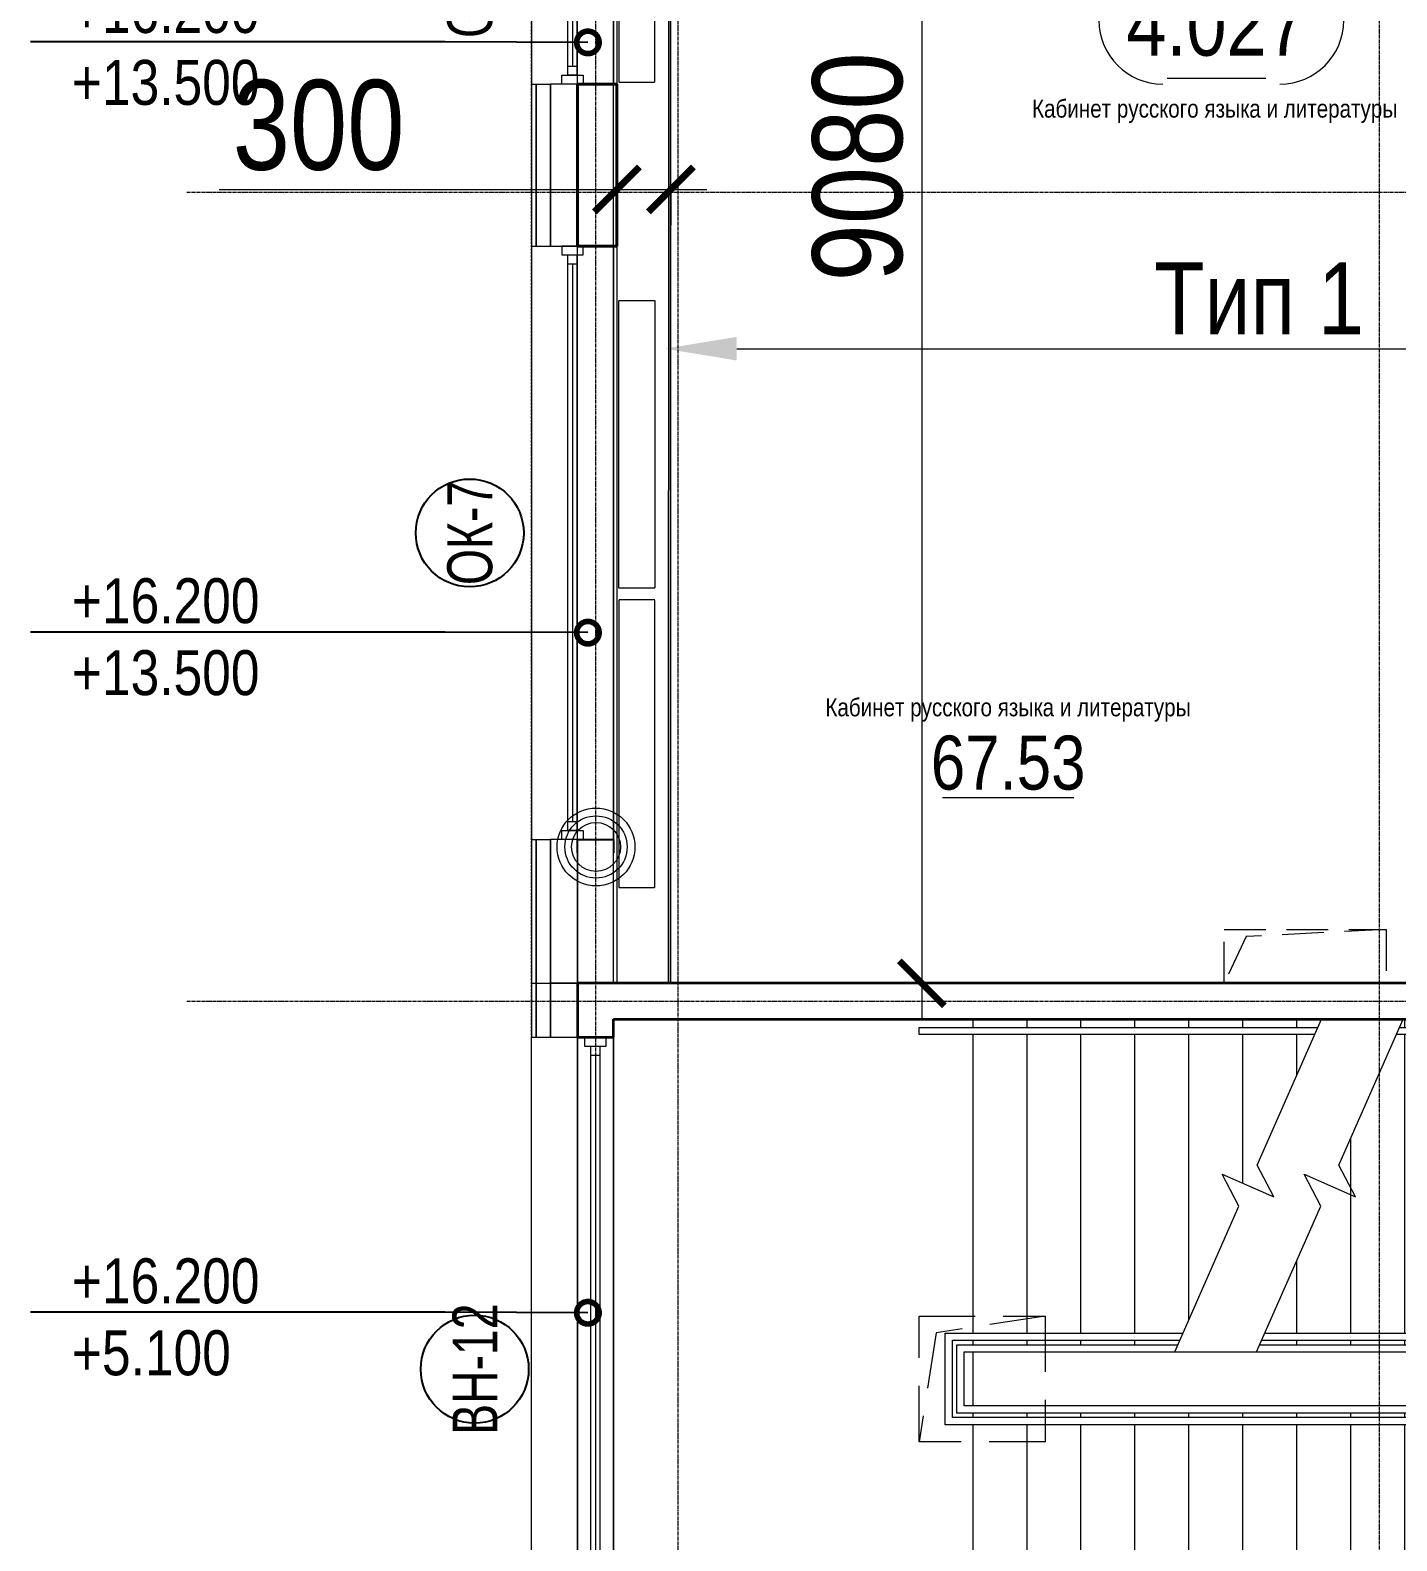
# Model space of a CAD drawing. Header units: millimetres. Extents: x -65509 to 912790, y 446 to 713294.
# Drawn here: x 432058 to 439657, y 562383 to 570783 of the extents above; entities that cross this region are included whole.
import ezdxf
from ezdxf import colors
from ezdxf.entities.mleader import LeaderData, LeaderLine
from ezdxf.enums import TextEntityAlignment as Align
from ezdxf.math import Vec2, Vec3

# ---------------------------------------------------------------- set-up
doc = ezdxf.new("R2010")
doc.units = ezdxf.units.MM
for name, pattern in [('CENTER2', [28.575, 19.05, -3.175, 3.175, -3.175]), ('DASHED', [19.05, 12.7, -6.35]), ('HIDDEN', [9.525, 6.35, -3.175]), ('HIDDEN2', [4.7625, 3.175, -1.5875])]:
    doc.linetypes.add(name, pattern=pattern)
doc.layers.get('Defpoints').update_dxf_attribs({"color": 250})
for name, color, linetype, lineweight in [('A-AREA', 250, 'Continuous', 15), ('A-Wall_Материал_Газоблок_Контур', 250, 'Continuous', 0), ('АР_Area', 250, 'Continuous', 5), ('АР_Колонны', 250, 'Continuous', 30), ('АР_Окна', 250, 'Continuous', 5), ('АР_Окна марка', 250, 'Continuous', 9), ('АР_площадь пом', 250, 'Continuous', 5), ('АР_Проем', 250, 'Continuous', 0), ('АР_Размеры обшивки', 250, 'Continuous', 5), ('АР_Стены ЖБ', 250, 'Continuous', 35), ('АР_Стены ПЕНОблок', 250, 'Continuous', 20), ('АР_Тонкая', 250, 'Continuous', 5), ('АР_Утеплитель', 250, 'Continuous', 0), ('АР_Ф_ЛК', 250, 'Continuous', 5), ('КМ_Фахверки', 250, 'Continuous', 25), ('Марка окна', 250, 'Continuous', 25), ('ОВ_Классы', 250, 'Continuous', 0), ('Размеры зашивки ГКЛ', 250, 'Continuous', 0), ('РД_Оси_100', 250, 'Continuous', 0)]:
    doc.layers.add(name, color=color, linetype=linetype, lineweight=lineweight)
doc.layers.add('АР_Делит', color=250, linetype='Continuous', lineweight=0, plot=False)
doc.layers.add('АР_Отопительные приборы', color=1, linetype='HIDDEN2', lineweight=0, true_color=0xff0000)
doc.layers.add('Зашивка радиаторов тип 1 (фанера и МДФ)', color=7, linetype='Continuous', lineweight=0, true_color=0x000085)
doc.styles.add('Arial_09', font='ARIALN.TTF', dxfattribs={"width": 0.9})
doc.styles.add('Isocpeur3', font='isocpeur.ttf')
doc.styles.add('style1', font='ARIALN.TTF')
doc.dimstyles.new('Dim200_ареал', dxfattribs={"dimscale": 100, "dimtxt": 5, "dimasz": 2.5, "dimexe": 2, "dimexo": 2, "dimgap": 1, "dimtad": 1, "dimzin": 12, "dimdsep": 46, "dimtxsty": 'style1', "dimblk": 'ARCHTICK', "dimcen": 3, "dimdle": 2, "dimclrd": 256, "dimclre": 256, "dimaunit": 1, "dimadec": 0, "dimazin": 3, "dimtfac": 1, "dimtmove": 1, "dimatfit": 3, "dimldrblk": 'OPEN30', "dimfxl": 5, "dimfxlon": 1, "dimtolj": 1, "dimtzin": 0, "dimlwd": 9, "dimlwe": 9, "dimarcsym": 0})

# ---------------------------------------------------------------- blocks, each defined once
blk = doc.blocks.new('ЛК_4000х8500_2эт')
at = {"color": 5}
for points in [[(6300, 3915), (2100, 3915), (2100, 3955), (6600, 3955), (6600, 3915), (6300, 3915)], [(3928.6, 45), (2100, 45), (2100, 85), (3946.2, 85)], [(4401.1, 85), (6600, 85), (6600, 45), (4383.4, 45)]]:
    blk.add_lwpolyline(points, dxfattribs=at)
at = {"layer": 'АР_Делит'}
blk.add_lwpolyline([(-200, 4000), (8300, 4000), (8300, 0), (-200, 0)], close=True, dxfattribs=at)
at = {"layer": 'АР_Ф_ЛК', "color": 5}
for p, q in [((2400, 4000), (2400, 3955)), ((2700, 4000), (2700, 3955)), ((3000, 4000), (3000, 3955)), ((3300, 4000), (3300, 3955)), ((3600, 4000), (3600, 3955)), ((3900, 4000), (3900, 3955)), ((4200, 4000), (4200, 3955)), ((4500, 4000), (4500, 3955)), ((4800, 4000), (4800, 3955)), ((5100, 4000), (5100, 3955)), ((5400, 4000), (5400, 3955)), ((5700, 4000), (5700, 3955)), ((6000, 4000), (6000, 3955)), ((6300, 4000), (6300, 3955)), ((2400, 3915), (2400, 2255)), ((2700, 3915), (2700, 2255)), ((3000, 3915), (3000, 2255)), ((3300, 3915), (3300, 2255)), ((3600, 3915), (3600, 2255)), ((3900, 3915), (3900, 2255)), ((4200, 3915), (4200, 2255)), ((4500, 3915), (4500, 2255)), ((4800, 3915), (4800, 2255)), ((5100, 3915), (5100, 2255)), ((5400, 3915), (5400, 2255)), ((5700, 3915), (5700, 2255)), ((6000, 3915), (6000, 2255)), ((6300, 3915), (6300, 2255)), ((2400, 2215), (2400, 2190)), ((2700, 2215), (2700, 2190)), ((3000, 2215), (3000, 2190)), ((3300, 2215), (3300, 2190)), ((3600, 2215), (3600, 2190)), ((3900, 2215), (3900, 2190)), ((4200, 2215), (4200, 2190)), ((4500, 2215), (4500, 2190)), ((4800, 2215), (4800, 2190)), ((5100, 2215), (5100, 2190)), ((5400, 2215), (5400, 2190)), ((5700, 2215), (5700, 2190)), ((6000, 2215), (6000, 2190)), ((6300, 2215), (6300, 2190)), ((2400, 2150), (2400, 1850)), ((6300, 2150), (6300, 1850)), ((2400, 1810), (2400, 1785)), ((2700, 1810), (2700, 1785)), ((3000, 1810), (3000, 1785)), ((3300, 1810), (3300, 1785)), ((3600, 1810), (3600, 1785)), ((3900, 1810), (3900, 1785)), ((4200, 1810), (4200, 1785)), ((4500, 1810), (4500, 1785)), ((5400, 1810), (5400, 1785)), ((5700, 1810), (5700, 1785)), ((6000, 1810), (6000, 1785)), ((6300, 1810), (6300, 1785)), ((2400, 1745), (2400, 85)), ((2700, 1745), (2700, 85)), ((3000, 1745), (3000, 85)), ((3300, 1745), (3300, 85)), ((3600, 1745), (3600, 85)), ((3900, 1745), (3900, 85)), ((4200, 1745), (4200, 660.7)), ((4500, 1745), (4500, 1341.4)), ((5400, 1745), (5400, 85)), ((5700, 1745), (5700, 85)), ((6000, 1745), (6000, 85)), ((6300, 1745), (6300, 85)), ((5100, 1670.8), (5100, 85)), ((4800, 912.3), (4800, 85)), ((4500, 309.5), (4500, 85)), ((2400, 45), (2400, 0)), ((2700, 45), (2700, 0)), ((3000, 45), (3000, 0)), ((3300, 45), (3300, 0)), ((3600, 45), (3600, 0)), ((3900, 45), (3900, 0)), ((4500, 45), (4500, 0)), ((4800, 45), (4800, 0)), ((5100, 45), (5100, 0)), ((5400, 45), (5400, 0)), ((5700, 45), (5700, 0)), ((6000, 45), (6000, 0)), ((6300, 45), (6300, 0))]:
    blk.add_line(p, q, dxfattribs=at)
at = {"layer": 'АР_Ф_ЛК'}
for points in [[(6300, 3085, 0, 150, 0), (5833.8, 3085, 0, 0, 0), (2400, 3085, 0, 0, 0)], [(2400, 915, 0, 150, 0), (2866.2, 915, 0, 0, 0), (4200, 915, 0, 0, 0)], [(4921.5, 915, 0, 150, 0), (5387.8, 915, 0, 0, 0), (6300, 915, 0, 0, 0)]]:
    blk.add_lwpolyline(points, format="xyseb", dxfattribs=at)
at = {"layer": 'АР_Ф_ЛК', "color": 5}
for points in [[(4677.9, 1745), (2245, 1745), (2245, 2255), (6455, 2255), (6455, 1745), (5132.7, 1745)], [(4695.5, 1785), (2285, 1785), (2285, 2215), (6415, 2215), (6415, 1785), (5150.3, 1785)], [(4706.5, 1810), (2310, 1810), (2310, 2190), (6390, 2190), (6390, 1810), (5161.3, 1810)]]:
    blk.add_lwpolyline(points, dxfattribs=at)
for points in [[(2350, 2150), (6350, 2150), (6350, 1850), (2350, 1850)], [(2400, 2150), (6300, 2150), (6300, 1850), (2400, 1850)]]:
    blk.add_lwpolyline(points, close=True, dxfattribs=at)
at = {"layer": 'АР_Ф_ЛК', "lineweight": 0}
for points in [[(4724.2, 1850), (4366.9, 1039.4), (4459.5, 862), (4173.5, 988), (4266.1, 810.6), (3908.8, 0)], [(5179, 1850), (4821.7, 1039.4), (4914.3, 862), (4628.3, 988), (4720.9, 810.6), (4363.6, 0)]]:
    blk.add_lwpolyline(points, dxfattribs=at)
blk = doc.blocks.new('otv пунктир')
at = {"linetype": 'HIDDEN', "ltscale": 0.07}
blk.add_lwpolyline([(0, 0), (0, 1), (1, 1), (1, 0)], close=True, dxfattribs=at)
blk.add_lwpolyline([(0, 1), (0.1346, 0.1366), (1, 0)], dxfattribs=at)
blk = doc.blocks.new('_DotSmall')
at = {"color": 0, "linetype": 'ByBlock', "const_width": 0.5}
blk.add_lwpolyline([(-0.0625, 0, 1), (0.0625, 0, 1)], format="xyb", close=True, dxfattribs=at)
blk = doc.blocks.new('Ф_пеноблок 200')
at = {"layer": 'АР_Делит', "color": 1}
for radius in [216.3, 173, 136.2]:
    blk.add_circle((103.4, -41.9), radius, dxfattribs=at)
at = {"layer": 'КМ_Фахверки'}
blk.add_lwpolyline([(0, -75), (0, 0), (200, 0), (200, -75)], dxfattribs=at)
blk = doc.blocks.new('СОШ_2200_АР_ОСИ_М100_28.05.24')
at = {"layer": 'АР_Делит', "color": 5, "linetype": 'DASHED'}
blk.add_lwpolyline([(114955, 135155), (114955, -355), (93595.036, -355), (93595.036, 13855), (94145, 13855), (94145, 68320), (66055, 68320), (66055, 13857.73), (83455, 13857.73), (83455, -355), (45245, -355), (45245, 13145), (44695, 13145), (44695, 26755), (45245, 26755), (45245, 68320), (20455, 68320), (20455, 26755), (27955, 26755), (27955, 13145), (-355, 13145), (-355, 100855), (37145, 100855), (37145, 129155)], dxfattribs=at)
at = {"layer": 'РД_Оси_100', "linetype": 'CENTER2'}
for p, q in [((49960, -6155), (49960, 139938.679)), ((43327.994, 63600), (71363.995, 63600)), ((43327.994, 59100), (69455, 59100)), ((43327.994, 59100), (71363.995, 59100))]:
    blk.add_line(p, q, dxfattribs=at)
for points in [[(45530, 139938.679), (45600, 139538.679), (45600, -6163.457)], [(46060, -6163.105), (46060, 139538.679), (46130, 139938.679)]]:
    blk.add_lwpolyline(points, dxfattribs=at)
blk = doc.blocks.new('Bottom_R_1600')
at = {"layer": 'АР_Отопительные приборы'}
blk.add_lwpolyline([(-800, -100), (800, -100), (800, 100), (-800, 100)], close=True, dxfattribs=at)
blk = doc.blocks.new('Bottom_L_1600')
at = {"layer": 'АР_Отопительные приборы'}
blk.add_lwpolyline([(800, -100), (-800, -100), (-800, 100), (800, 100)], close=True, dxfattribs=at)
blk = doc.blocks.new('Bottom_R_1200')
at = {"layer": 'АР_Отопительные приборы'}
blk.add_lwpolyline([(-600, -100), (600, -100), (600, 100), (-600, 100)], close=True, dxfattribs=at)
blk = doc.blocks.new('_ArchTick')
at = {"color": 0, "linetype": 'ByBlock', "const_width": 0.15}
blk.add_lwpolyline([(-0.5, -0.5), (0.5, 0.5)], dxfattribs=at)
blk = doc.blocks.new('*D673')
at = {"layer": 'Defpoints', "color": 0, "lineweight": 25, "transparency": 16777216}
for p in [(435320.9, 570084.3), (435620.9, 570084.3), (435620.9, 569898.3)]:
    blk.add_point(p, dxfattribs=at)
at = {"layer": 'АР_Размеры обшивки', "lineweight": 9, "transparency": 16777216}
for p, q in [((433109.8, 569898.3), (435320.9, 569898.3)), ((435120.9, 569898.3), (435820.9, 569898.3)), ((435320.9, 569898.3), (435320.9, 569698.3)), ((435620.9, 569898.3), (435620.9, 569698.3))]:
    blk.add_line(p, q, dxfattribs=at)
at = {"layer": 'АР_Размеры обшивки', "lineweight": 9, "transparency": 16777216, "xscale": 250, "yscale": 250, "zscale": 250, "rotation": 180}
blk.add_blockref('_ArchTick', (435320.9, 569898.3), dxfattribs=at)
at = {"layer": 'АР_Размеры обшивки', "lineweight": 9, "transparency": 16777216, "xscale": 250, "yscale": 250, "zscale": 250}
blk.add_blockref('_ArchTick', (435620.9, 569898.3), dxfattribs=at)
at = {"layer": 'АР_Размеры обшивки', "color": 0, "transparency": 16777216, "insert": (433661.9, 570253.6), "char_height": 500, "attachment_point": 5, "style": 'style1'}
blk.add_mtext('\\A1;300', dxfattribs=at)
blk = doc.blocks.new('_Open30')
at = {"color": 0, "linetype": 'ByBlock', "lineweight": -2}
for p, q in [((-1, 0.268), (0, 0)), ((0, 0), (-1, -0.268)), ((0, 0), (-1, 0))]:
    blk.add_line(p, q, dxfattribs=at)
blk = doc.blocks.new('*D682')
at = {"layer": 'Defpoints', "color": 0, "lineweight": 25, "transparency": 16777216}
for p in [(436602.9, 574563.3), (436602.9, 565483.3), (437015.9, 565483.3)]:
    blk.add_point(p, dxfattribs=at)
at = {"layer": 'АР_Размеры обшивки', "lineweight": 9, "transparency": 16777216}
for p, q in [((437015.9, 574763.3), (437015.9, 565283.3)), ((436802.9, 574563.3), (437215.9, 574563.3)), ((436802.9, 565483.3), (437215.9, 565483.3))]:
    blk.add_line(p, q, dxfattribs=at)
at = {"layer": 'АР_Размеры обшивки', "lineweight": 9, "transparency": 16777216, "xscale": 250, "yscale": 250, "zscale": 250}
for p, rotation in [((437015.9, 574563.3), 90), ((437015.9, 565483.3), 270)]:
    blk.add_blockref('_ArchTick', p, dxfattribs=dict(at, rotation=rotation))
at = {"layer": 'АР_Размеры обшивки', "color": 0, "transparency": 16777216, "insert": (436660.6, 570023.3), "char_height": 500, "attachment_point": 5, "rotation": 90, "style": 'style1'}
blk.add_mtext('\\A1;9080', dxfattribs=at)
blk = doc.blocks.new('MOK-МаркаПом_овал_ареал')
for p, q in [((-2.986, 3.764), (3.522, 3.764)), ((-2.75, -3), (2.75, -3))]:
    blk.add_line(p, q)
for centre, radius, start, end in [((-2.986, 0.215), 3.55, 90, 270), ((3.522, 0.215), 3.55, 270, 90), ((-7.411, 0), 7.161, 0, 0.00095)]:
    blk.add_arc(centre, radius, start, end)
at = {"color": 0, "style": 'style1'}
blk.add_attdef('АР-ПОМЕЩЕНИЕ:НОМЕР', text='', height=3, dxfattribs=at).set_placement((0.261, 0), align=Align.MIDDLE)
blk = doc.blocks.new('MOK-МаркаПомещения1')
at = {"layer": 'A-AREA', "color": 0}
blk.add_line((-3.651, -1.944), (3.649, -1.944), dxfattribs=at)
at = {"layer": 'A-AREA', "color": 0, "style": 'style1'}
blk.add_attdef('АР-ПОМЕЩЕНИЕ:ПЛОЩАДЬ', text='', height=3, dxfattribs=at).set_placement((0, 0), align=Align.MIDDLE)
at = {"layer": 'Defpoints', "style": 'style1', "flags": 8}
blk.add_attdef('АР-ПОМЕЩЕНИЕ:НАИМЕНОВАНИЕ', text='', height=1, dxfattribs=at).set_placement((0, 2.956), align=Align.MIDDLE)
blk = doc.blocks.new('МОК-Наименование')
at = {"layer": 'Defpoints'}
blk.add_circle((0, 0), 3, dxfattribs=at)
at = {"color": 0, "linetype": 'ByBlock', "lineweight": -2, "style": 'Isocpeur3', "width": 0.8, "flags": 4}
blk.add_attdef('АР-ОКНО:НАИМЕНОВАНИЕ', text='', height=2.5, dxfattribs=at).set_placement((0, 0), align=Align.MIDDLE)

msp = doc.modelspace()

# ---------------------------------------------------------------- linework, layer by layer
at = {"layer": 'A-Wall_Материал_Газоблок_Контур', "linetype": 'Continuous', "lineweight": 0}
for p, q in [((435300.882, 570483.318), (435300.882, 571683.318)), ((435300.882, 566283.318), (435300.882, 569583.318))]:
    msp.add_line(p, q, dxfattribs=at)
at = {"layer": 'АР_Колонны', "linetype": 'HIDDEN2', "lineweight": 25}
for p, q in [((435320.882, 570483.318), (435320.882, 569583.318)), ((435320.882, 569583.318), (435100.882, 569583.318))]:
    msp.add_line(p, q, dxfattribs=at)
at = {"layer": 'АР_Колонны', "linetype": 'Continuous', "lineweight": 35}
for p, q in [((435320.882, 569583.318), (435320.882, 570483.318)), ((435100.882, 569583.318), (435320.882, 569583.318))]:
    msp.add_line(p, q, dxfattribs=at)
at = {"layer": 'АР_Окна', "linetype": 'Continuous', "lineweight": 5}
for p, q in [((435300.882, 571683.318), (435300.882, 570483.318)), ((435300.882, 569583.318), (435300.882, 566283.318)), ((435048.382, 569483.318), (435098.382, 569483.318)), ((435048.382, 566383.318), (435098.382, 566383.318)), ((435300.882, 565183.318), (435300.882, 561383.318)), ((435175.882, 565083.318), (435225.882, 565083.318))]:
    msp.add_line(p, q, dxfattribs=at)
for points in [[(435133.382, 569533.318), (435133.382, 569583.318), (435013.382, 569583.318), (435013.382, 569533.318)], [(435133.382, 566333.318), (435133.382, 566283.318), (435013.382, 566283.318), (435013.382, 566333.318)], [(435260.882, 565133.318), (435260.882, 565183.318), (435140.882, 565183.318), (435140.882, 565133.318)]]:
    msp.add_lwpolyline(points, close=True, dxfattribs=at)
at = {"layer": 'АР_Стены ЖБ', "linetype": 'Continuous', "lineweight": 40}
for p, q in [((435320.882, 569583.318), (435320.882, 570483.318)), ((435100.882, 569583.318), (435320.882, 569583.318))]:
    msp.add_line(p, q, dxfattribs=at)
at = {"layer": 'АР_Стены ЖБ', "linetype": 'Continuous', "lineweight": 35}
for p, q in [((444000.882, 565483.318), (435100.882, 565483.318)), ((435100.882, 565483.318), (435100.882, 565183.318)), ((435300.882, 565283.318), (443800.882, 565283.318)), ((435300.882, 565183.318), (435300.882, 565283.318)), ((435100.882, 565183.318), (435300.882, 565183.318))]:
    msp.add_line(p, q, dxfattribs=at)
at = {"layer": 'АР_Стены ПЕНОблок', "linetype": 'Continuous', "lineweight": 20}
for p, q in [((435300.882, 569583.318), (435300.882, 570483.318)), ((435100.882, 569583.318), (435300.882, 569583.318)), ((435300.882, 566283.318), (435100.882, 566283.318)), ((435100.882, 566283.318), (435100.882, 565483.318)), ((435300.882, 565483.318), (435300.882, 566283.318)), ((435100.882, 565483.318), (435300.882, 565483.318))]:
    msp.add_line(p, q, dxfattribs=at)
at = {"layer": 'АР_Тонкая', "linetype": 'Continuous', "lineweight": 5}
for p, q in [((434845.882, 569583.318), (434950.882, 569583.318)), ((434845.882, 566283.318), (434950.882, 566283.318)), ((434845.882, 566283.318), (434845.882, 565483.318)), ((434870.882, 566283.318), (434870.882, 565483.318)), ((434870.882, 565483.318), (434870.882, 566283.318)), ((434950.882, 565483.318), (434950.882, 566283.318)), ((434845.882, 565483.318), (434950.882, 565483.318)), ((434845.882, 565483.318), (434950.882, 565483.318)), ((434845.882, 565483.318), (434845.882, 565183.318)), ((434870.882, 565483.318), (434870.882, 565183.318)), ((434870.882, 565183.318), (434870.882, 565483.318)), ((434950.882, 565183.318), (434950.882, 565483.318)), ((434845.882, 565183.318), (434950.882, 565183.318))]:
    msp.add_line(p, q, dxfattribs=at)
at = {"layer": 'АР_Утеплитель', "linetype": 'Continuous', "lineweight": 0}
for p, q in [((434950.882, 569583.318), (435100.882, 569583.318)), ((435100.882, 566283.318), (434950.882, 566283.318)), ((434950.882, 566283.318), (434950.882, 565483.318)), ((435100.882, 565483.318), (435100.882, 566283.318)), ((434950.882, 565483.318), (435100.882, 565483.318)), ((435100.882, 565483.318), (434950.882, 565483.318)), ((434950.882, 565483.318), (434950.882, 565183.318)), ((435100.882, 565183.318), (435100.882, 565483.318)), ((434950.882, 565183.318), (435100.882, 565183.318))]:
    msp.add_line(p, q, dxfattribs=at)
at = {"layer": 'Зашивка радиаторов тип 1 (фанера и МДФ)', "linetype": 'Continuous', "lineweight": 0}
for p, q in [((435320.882, 574558.318), (435320.769, 565483.262)), ((435608.269, 565483.258), (435608.382, 574558.315)), ((435608.382, 574558.315), (435608.269, 565483.258)), ((435620.769, 565483.258), (435620.882, 574558.315)), ((435320.769, 565483.262), (435620.769, 565483.258))]:
    msp.add_line(p, q, dxfattribs=at)

# ---------------------------------------------------------------- block references
at = {"layer": 'АР_Area', "linetype": 'Continuous', "lineweight": 5}
ref = msp.add_blockref('MOK-МаркаПом_овал_ареал', (438654.426, 570816.933), dxfattribs=dict(at, xscale=100, yscale=100, zscale=100))
ref.add_attrib('АР-ПОМЕЩЕНИЕ:НОМЕР', '4.027', dxfattribs={"layer": '0', "color": 0, "height": 350, "style": 'style1'}).set_placement((438654.426, 570816.933), align=Align.MIDDLE)
ref.add_attrib('АР-ПОМЕЩЕНИЕ:НАИМЕНОВАНИЕ', 'Кабинет русского языка и литературы', dxfattribs={"layer": 'Defpoints', "color": 2, "height": 100, "style": 'style1'}).set_placement((438645.011, 570335.54), align=Align.MIDDLE)
at = {"layer": 'АР_Отопительные приборы', "rotation": 270}
for name, p in [('Bottom_R_1200', (435430.882, 571094.551)), ('Bottom_L_1600', (435430.882, 568480.45)), ('Bottom_R_1600', (435430.882, 566815.218))]:
    msp.add_blockref(name, p, dxfattribs=at)
at = {"layer": 'АР_площадь пом', "linetype": 'Continuous', "lineweight": 5}
ref = msp.add_blockref('MOK-МаркаПомещения1', (437495.987, 566710.759), dxfattribs=dict(at, xscale=100, yscale=100, zscale=100))
ref.add_attrib('АР-ПОМЕЩЕНИЕ:НАИМЕНОВАНИЕ', 'Кабинет русского языка и литературы', dxfattribs={"layer": 'Defpoints', "height": 100, "style": 'style1'}).set_placement((437495.987, 567006.322), align=Align.MIDDLE)
ref.add_attrib('АР-ПОМЕЩЕНИЕ:ПЛОЩАДЬ', '67.53', dxfattribs={"layer": 'A-AREA', "color": 0, "height": 300, "style": 'style1'}).set_placement((437495.987, 566710.759), align=Align.MIDDLE)
at = {"layer": 'АР_Ф_ЛК', "rotation": 180}
msp.add_blockref('ЛК_4000х8500_2эт', (443600.882, 565283.318), dxfattribs=at)
at = {"layer": 'КМ_Фахверки'}
msp.add_blockref('Ф_пеноблок 200', (435100.882, 566283.318), dxfattribs=at)
msp.add_blockref('Ф_пеноблок 200', (435100.882, 566283.318), dxfattribs=at)
at = {"layer": 'ОВ_Классы', "rotation": 270}
for p, xscale, yscale in [((438696.944, 565783.477), 300, 900), ((437000.869, 563633.318), 700, 700)]:
    msp.add_blockref('otv пунктир', p, dxfattribs=dict(at, xscale=xscale, yscale=yscale))

# ---------------------------------------------------------------- dimensions: what is measured, and where the dimension line sits
at = {"layer": 'АР_Размеры обшивки'}
dim = msp.add_linear_dim(base=(437015.882, 565483.318), p1=(436602.884, 574563.314), p2=(436602.882, 565483.318), angle=90, dimstyle='Dim200_ареал', override={"dimdec": 0}, dxfattribs=at)
dim.commit()
dim.dimension.update_dxf_attribs({"geometry": '*D682', "text_midpoint": (436660.596, 570023.316)})

# ---------------------------------------------------------------- leaders
at = {"layer": 'Марка окна', "lineweight": 0, "ltscale": 20}
ml = msp.add_multileader_mtext('Standard', dxfattribs=at)
ml.set_content('+16.200\\P+13.500', color=256, style='style1')
ml.set_leader_properties(color=256, linetype='ByLayer', lineweight=-1)
ml.set_arrow_properties(name='DOTSMALL')
ml.build(insert=Vec2(0, 0))
ml.multileader.update_dxf_attribs({"text_left_attachment_type": 6, "text_right_attachment_type": 6, "dogleg_length": 200, "arrow_head_size": 250})
ctx = ml.context
ctx.base_point, ctx.char_height, ctx.arrow_head_size, ctx.landing_gap_size, ctx.plane_origin = Vec3(432290.1, 570718.192), 250, 250, 0, Vec3(432685.077, 570033.665)
ctx.left_attachment, ctx.right_attachment = 6, 6
notes = []
notes.append((ctx, [(0, (1, 1, 0), (434365.177, 570718.192), (-1, 0), 1061.605, [(0, [(435159.291, 570715.522)], 0, [])])]))
ctx.mtext.insert, ctx.mtext.line_spacing_factor, ctx.mtext.flow_direction = Vec3(432290.1, 571018.192), 0.96, 5
ctx.mtext.has_bg_fill, ctx.mtext.bg_color, ctx.mtext.bg_scale_factor, ctx.mtext.bg_transparency, ctx.mtext.use_window_bg_color = 1, -1027028792, 1.5, 0, 1
ml = msp.add_multileader_mtext('Standard', dxfattribs=at)
ml.set_content('+16.200\\P+13.500', color=256, style='style1')
ml.set_leader_properties(color=256, linetype='ByLayer', lineweight=-1)
ml.set_arrow_properties(name='DOTSMALL')
ml.build(insert=Vec2(0, 0))
ml.multileader.update_dxf_attribs({"text_left_attachment_type": 6, "text_right_attachment_type": 6, "dogleg_length": 200, "arrow_head_size": 250})
ctx = ml.context
ctx.base_point, ctx.char_height, ctx.arrow_head_size, ctx.landing_gap_size, ctx.plane_origin = Vec3(432290.1, 567435.876), 250, 250, 0, Vec3(432685.077, 566751.349)
ctx.left_attachment, ctx.right_attachment = 6, 6
notes.append((ctx, [(0, (1, 1, 0), (434365.177, 567435.876), (-1, 0), 1061.605, [(0, [(435159.291, 567433.205)], 0, [])])]))
ctx.mtext.insert, ctx.mtext.line_spacing_factor, ctx.mtext.flow_direction = Vec3(432290.1, 567735.876), 0.96, 5
ctx.mtext.has_bg_fill, ctx.mtext.bg_color, ctx.mtext.bg_scale_factor, ctx.mtext.bg_transparency, ctx.mtext.use_window_bg_color = 1, -1027028792, 1.5, 0, 1
ml = msp.add_multileader_mtext('Standard', dxfattribs=at)
ml.set_content('+16.200\\P+5.100', color=256, style='style1')
ml.set_leader_properties(color=256, linetype='ByLayer', lineweight=-1)
ml.set_arrow_properties(name='DOTSMALL')
ml.build(insert=Vec2(0, 0))
ml.multileader.update_dxf_attribs({"text_left_attachment_type": 6, "text_right_attachment_type": 6, "dogleg_length": 200, "arrow_head_size": 250})
ctx = ml.context
ctx.base_point, ctx.char_height, ctx.arrow_head_size, ctx.landing_gap_size, ctx.plane_origin = Vec3(432290.1, 563653.867), 250, 250, 0, Vec3(432685.077, 562969.34)
ctx.left_attachment, ctx.right_attachment = 6, 6
notes.append((ctx, [(0, (1, 1, 0), (434365.177, 563653.867), (-1, 0), 1061.605, [(0, [(435159.291, 563651.197)], 0, [])])]))
ctx.mtext.insert, ctx.mtext.line_spacing_factor, ctx.mtext.flow_direction = Vec3(432290.1, 563953.867), 0.96, 5
ctx.mtext.has_bg_fill, ctx.mtext.bg_color, ctx.mtext.bg_scale_factor, ctx.mtext.bg_transparency, ctx.mtext.use_window_bg_color = 1, -1027028792, 1.5, 0, 1
at = {"layer": 'Размеры зашивки ГКЛ'}
ml = msp.add_multileader_mtext('Standard', dxfattribs=at)
ml.set_content('\\pxsm1;Тип 1 ', color=(0, 0, 138), style='style1')
ml.set_leader_properties(color=256, linetype='ByLayer', lineweight=9)
ml.build(insert=Vec2(0, 0))
ml.multileader.update_dxf_attribs({"has_dogleg": 0, "text_left_attachment_type": 6, "text_right_attachment_type": 6, "text_bottom_attachment_type": 10, "dogleg_length": 25, "arrow_head_size": 400})
ctx = ml.context
ctx.base_point, ctx.char_height, ctx.arrow_head_size, ctx.landing_gap_size, ctx.plane_origin = Vec3(438257.414, 569012.406), 400, 400, 50, Vec3(429793.145, 575982.971)
ctx.left_attachment, ctx.right_attachment, ctx.top_attachment = 6, 6, 10
notes.append((ctx, [(0, (1, 1, 0), (438232.414, 569012.406), (1, 0), 25, [(1, [(435587.276, 569012.406)], 0, [])])]))
ctx.mtext.insert, ctx.mtext.width, ctx.mtext.defined_height, ctx.mtext.line_spacing_factor, ctx.mtext.flow_direction = Vec3(438307.414, 569492.406), 1668.44707, 600, 0.3, 5
for ctx, leaders in notes:
    for number, flags, end, landing, length, lines in leaders:
        leader = LeaderData()
        leader.index, (leader.has_last_leader_line, leader.has_dogleg_vector, leader.attachment_direction) = number, flags
        leader.last_leader_point, leader.dogleg_vector, leader.dogleg_length = Vec3(end), Vec3(landing), length
        for number, points, colour, breaks in lines:
            line = LeaderLine()
            line.index, line.vertices, line.color, line.breaks = number, Vec3.list(points), colors.encode_raw_color(colour), breaks
            leader.lines.append(line)
        ctx.leaders.append(leader)

# ---------------------------------------------------------------- next in the draw order: linework, layer by layer
at = {"layer": 'A-Wall_Материал_Газоблок_Контур', "linetype": 'Continuous', "lineweight": 0}
for p, q in [((434845.882, 571683.318), (434845.882, 570483.318)), ((434845.882, 569583.318), (434845.882, 566283.318))]:
    msp.add_line(p, q, dxfattribs=at)
at = {"layer": 'АР_Колонны', "linetype": 'HIDDEN2', "lineweight": 25}
for p, q in [((435100.882, 570483.318), (435320.882, 570483.318)), ((435100.882, 569583.318), (435100.882, 570483.318))]:
    msp.add_line(p, q, dxfattribs=at)
at = {"layer": 'АР_Колонны', "linetype": 'Continuous', "lineweight": 35}
for p, q in [((435320.882, 570483.318), (435100.882, 570483.318)), ((435100.882, 570483.318), (435100.882, 569583.318))]:
    msp.add_line(p, q, dxfattribs=at)
at = {"layer": 'АР_Окна', "linetype": 'Continuous', "lineweight": 5}
for p, q in [((434845.882, 571683.318), (434845.882, 570483.318)), ((435073.382, 571583.318), (435073.382, 570583.318)), ((435048.382, 570583.318), (435098.382, 570583.318)), ((434845.882, 569583.318), (434845.882, 566283.318)), ((435073.382, 569483.318), (435073.382, 566383.318)), ((435100.882, 565183.318), (435100.882, 561383.318)), ((435200.882, 565083.318), (435200.882, 561483.318))]:
    msp.add_line(p, q, dxfattribs=at)
for points in [[(435048.382, 571633.318), (435098.382, 571633.318), (435098.382, 570533.318), (435048.382, 570533.318)], [(435133.382, 570533.318), (435133.382, 570483.318), (435013.382, 570483.318), (435013.382, 570533.318)], [(435048.382, 569533.318), (435098.382, 569533.318), (435098.382, 566333.318), (435048.382, 566333.318)], [(435175.882, 565133.318), (435225.882, 565133.318), (435225.882, 561433.318), (435175.882, 561433.318)]]:
    msp.add_lwpolyline(points, close=True, dxfattribs=at)
at = {"layer": 'АР_Проем', "linetype": 'Continuous', "lineweight": 0}
for p, q in [((434845.882, 561383.318), (434845.882, 565183.318)), ((435100.882, 561383.318), (435100.882, 565183.318))]:
    msp.add_line(p, q, dxfattribs=at)
at = {"layer": 'АР_Стены ЖБ', "linetype": 'Continuous', "lineweight": 40}
for p, q in [((435320.882, 570483.318), (435100.882, 570483.318)), ((435100.882, 570483.318), (435100.882, 569583.318))]:
    msp.add_line(p, q, dxfattribs=at)
at = {"layer": 'АР_Стены ПЕНОблок', "linetype": 'Continuous', "lineweight": 20}
for p, q in [((435300.882, 570483.318), (435100.882, 570483.318)), ((435100.882, 570483.318), (435100.882, 569583.318))]:
    msp.add_line(p, q, dxfattribs=at)
at = {"layer": 'АР_Тонкая', "linetype": 'Continuous', "lineweight": 5}
for p, q in [((434845.882, 570483.318), (434950.882, 570483.318)), ((434845.882, 570483.318), (434845.882, 569583.318)), ((434870.882, 570483.318), (434870.882, 569583.318)), ((434870.882, 569583.318), (434870.882, 570483.318)), ((434950.882, 569583.318), (434950.882, 570483.318))]:
    msp.add_line(p, q, dxfattribs=at)
at = {"layer": 'АР_Утеплитель', "linetype": 'Continuous', "lineweight": 0}
for p, q in [((435100.882, 570483.318), (434950.882, 570483.318)), ((434950.882, 570483.318), (434950.882, 569583.318)), ((435100.882, 569583.318), (435100.882, 570483.318))]:
    msp.add_line(p, q, dxfattribs=at)
at = {"layer": 'КМ_Фахверки', "lineweight": 5}
msp.add_lwpolyline([(435451.032, 597333.318), (504300.882, 597333.318), (504300.882, 506183.318), (435100.882, 506183.318), (435100.882, 574808.318), (435451.032, 574808.318), (435451.032, 597333.318)], dxfattribs=at)

# ---------------------------------------------------------------- next in the draw order: block references
at = {"layer": 'АР_Окна марка', "linetype": 'Continuous', "lineweight": 9}
ref = msp.add_blockref('МОК-Наименование', (434502.226, 571137.67, -900), dxfattribs=dict(at, xscale=100, yscale=100, zscale=100, rotation=90))
ref.add_attrib('АР-ОКНО:НАИМЕНОВАНИЕ', 'ОК-1.2', dxfattribs={"layer": '0', "color": 0, "linetype": 'ByBlock', "lineweight": -2, "height": 250, "rotation": 90, "style": 'Arial_09', "width": 0.9}).set_placement((434502.226, 571137.67, -900), align=Align.MIDDLE)
ref = msp.add_blockref('МОК-Наименование', (434502.226, 567987.67, -900), dxfattribs=dict(at, xscale=100, yscale=100, zscale=100, rotation=90))
ref.add_attrib('АР-ОКНО:НАИМЕНОВАНИЕ', 'ОК-7', dxfattribs={"layer": '0', "color": 0, "linetype": 'ByBlock', "lineweight": -2, "height": 250, "rotation": 90, "style": 'Arial_09', "width": 0.9}).set_placement((434502.226, 567987.67, -900), align=Align.MIDDLE)
ref = msp.add_blockref('МОК-Наименование', (434529.726, 563337.67, -900), dxfattribs=dict(at, xscale=100, yscale=100, zscale=100, rotation=90))
ref.add_attrib('АР-ОКНО:НАИМЕНОВАНИЕ', 'ВН-12', dxfattribs={"layer": '0', "color": 0, "linetype": 'ByBlock', "lineweight": -2, "height": 250, "rotation": 90, "style": 'Arial_09', "width": 0.9}).set_placement((434529.726, 563337.67, -900), align=Align.MIDDLE)
at = {"layer": 'РД_Оси_100'}
msp.add_blockref('СОШ_2200_АР_ОСИ_М100_28.05.24', (389600.882, 506283.318), dxfattribs=at)

# ---------------------------------------------------------------- next in the draw order: dimensions: what is measured, and where the dimension line sits
at = {"layer": 'АР_Размеры обшивки'}
dim = msp.add_linear_dim(base=(435620.882, 569898.318), p1=(435320.879, 570084.318), p2=(435620.882, 570084.314), dimstyle='Dim200_ареал', override={"dimdec": 0}, dxfattribs=at)
dim.commit()
dim.dimension.update_dxf_attribs({"geometry": '*D673', "text_midpoint": (433661.882, 569666.266), "dimtype": 160})

doc.saveas('drawing.dxf')
